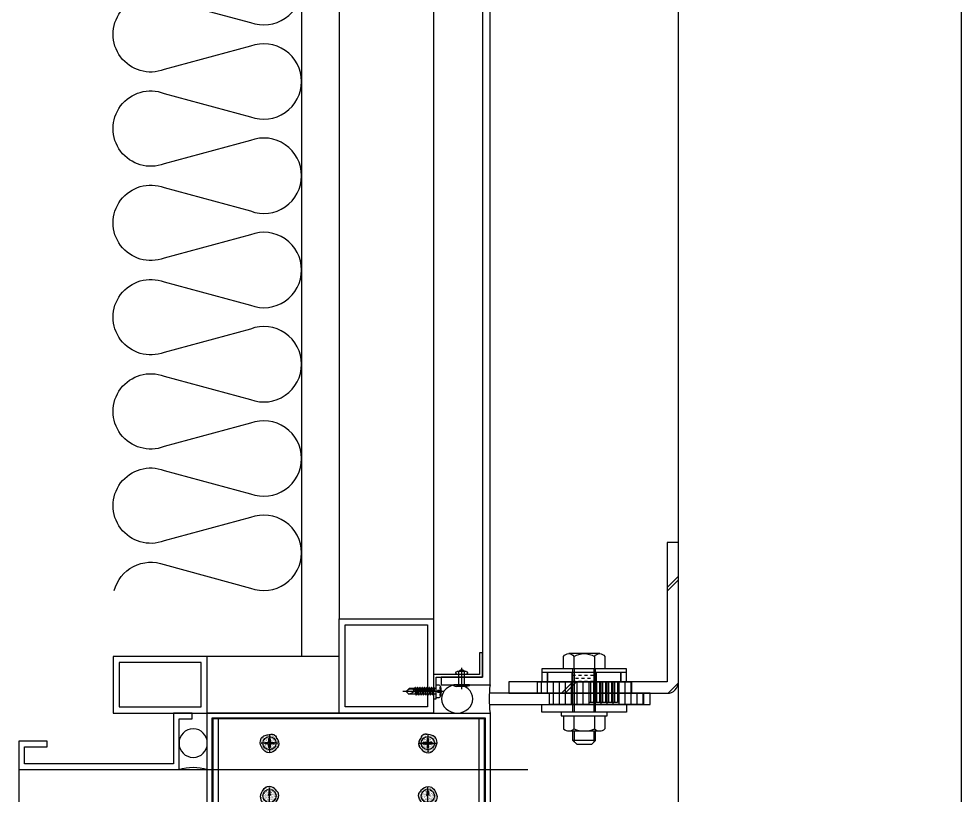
# Model space of a CAD drawing. Header units: millimetres. Extents: x 19868 to 801382, y -4805 to 85279.
# Drawn here: x 579988 to 580488, y 42850 to 43262 of the extents above; entities that cross this region are included whole.
import ezdxf

# ---------------------------------------------------------------- set-up
doc = ezdxf.new("R2010")
doc.units = ezdxf.units.MM
doc.header["$LTSCALE"] = 250
for name, pattern in [('CENTER', [50.8, 31.75, -6.35, 6.35, -6.35]), ('HID', [2.8, 1.8, -1]), ('HIDDEN', [9.525, 6.35, -3.175]), ('HIDDEN2', [4.7625, 3.175, -1.5875])]:
    doc.linetypes.add(name, pattern=pattern)
for name, color, linetype in [('0-Sheet', 7, 'Continuous'), ('4', 4, 'Continuous'), ('A-ELE-4', 4, 'Continuous'), ('A-ELE-8', 8, 'Continuous'), ('A-ETC-8', 8, 'Continuous'), ('A-FIN', 6, 'Continuous'), ('alucobond', 7, 'Continuous'), ('EXTRUSION', 7, 'Continuous'), ('fastener', 1, 'Continuous'), ('INSUL', 8, 'Continuous'), ('ISL', 251, 'Continuous'), ('mold', 4, 'Continuous'), ('RIVET', 6, 'Continuous'), ('S-TEEL', 4, 'Continuous'), ('SCREW', 1, 'Continuous'), ('SEALANT', 252, 'Continuous')]:
    doc.layers.add(name, color=color, linetype=linetype)

# ---------------------------------------------------------------- blocks, each defined once
blk = doc.blocks.new('그릴_0.58')
at = {"layer": 'INSUL'}
h = blk.add_hatch(dxfattribs=at)
h.set_pattern_fill('AR-SAND', color=256, scale=0.02, angle=360)
h.set_pattern_definition([(217.5, (86027.289, 1663.7404), (0.032000626, -0.978826475), [0, -0.77216, 0, -0.8636, 0, -0.8255]), (187.5, (86027.289, 1663.7404), (-0.899046566, -1.433650201), [0, -0.41656, 0, -0.69596, 0, -0.2667]), (147.5, (86027.9139, 1663.7404), (-1.5819847405, -0.002874369), [0, -0.254, 0, -0.9144, 0, -1.1938]), (137.5, (86027.9139, 1663.7404), (-1.527112905, -0.445858647), [0, -0.127, 0, -0.59944, 0, -0.6858])])
edge = h.paths.add_edge_path()
edge.add_spline(control_points=[(-118.18, 568.41), (-118.98, 568.23), (-120.69, 567.84), (-122.51, 564.76), (-121.12, 561.25), (-118.22, 558.37), (-114.91, 559.2), (-113.37, 561.12), (-111.28, 563.05), (-112.88, 566.22), (-114.75, 569.27), (-116.91, 568.73), (-118.18, 568.41)], knot_values=[0, 0, 0, 0, 2.395518, 5.094248, 9.480582, 12.644651, 16.609604, 17.634177, 20.133363, 24.245726, 26.635337, 30.092794, 30.092794, 30.092794, 30.092794], degree=3, periodic=0)
h = blk.add_hatch(dxfattribs=at)
h.set_pattern_fill('AR-SAND', color=256, scale=0.02, angle=180)
h.set_pattern_definition([(217.5, (86027.289, 1663.7404), (0.032000626, -0.978826475), [0, -0.77216, 0, -0.8636, 0, -0.8255]), (187.5, (86027.289, 1663.7404), (-0.899046566, -1.433650201), [0, -0.41656, 0, -0.69596, 0, -0.2667]), (147.5, (86027.9139, 1663.7404), (-1.5819847405, -0.002874369), [0, -0.254, 0, -0.9144, 0, -1.1938]), (137.5, (86027.9139, 1663.7404), (-1.527112905, -0.445858647), [0, -0.127, 0, -0.59944, 0, -0.6858])])
edge = h.paths.add_edge_path()
edge.add_spline(control_points=[(-31.82, 568.41), (-31.02, 568.23), (-29.31, 567.84), (-27.49, 564.76), (-28.88, 561.25), (-31.78, 558.37), (-35.09, 559.2), (-36.63, 561.12), (-38.72, 563.05), (-37.12, 566.22), (-35.25, 569.27), (-33.09, 568.73), (-31.82, 568.41)], knot_values=[0, 0, 0, 0, 2.395518, 5.094248, 9.480582, 12.644651, 16.609604, 17.634177, 20.133363, 24.245726, 26.635337, 30.092794, 30.092794, 30.092794, 30.092794], degree=3, periodic=0)
h = blk.add_hatch(dxfattribs=at)
h.set_pattern_fill('AR-SAND', color=256, scale=0.02)
h.set_pattern_definition([(217.5, (86027.289, 1667.7404), (0.032000626, -0.978826475), [0, -0.77216, 0, -0.8636, 0, -0.8255]), (187.5, (86027.289, 1667.7404), (-0.899046566, -1.433650201), [0, -0.41656, 0, -0.69596, 0, -0.2667]), (147.5, (86027.9139, 1667.7404), (-1.5819847405, -0.002874369), [0, -0.254, 0, -0.9144, 0, -1.1938]), (137.5, (86027.9139, 1667.7404), (-1.527112905, -0.445858647), [0, -0.127, 0, -0.59944, 0, -0.6858])])
edge = h.paths.add_edge_path()
edge.add_spline(control_points=[(-118.18, 531.55), (-118.98, 531.73), (-120.69, 532.12), (-122.51, 535.2), (-121.12, 538.71), (-118.22, 541.59), (-114.91, 540.76), (-113.37, 538.84), (-111.28, 536.91), (-112.88, 533.74), (-114.75, 530.69), (-116.91, 531.23), (-118.18, 531.55)], knot_values=[0, 0, 0, 0, 2.395518, 5.094248, 9.480582, 12.644651, 16.609604, 17.634177, 20.133363, 24.245726, 26.635337, 30.092794, 30.092794, 30.092794, 30.092794], degree=3, periodic=0)
h = blk.add_hatch(dxfattribs=at)
h.set_pattern_fill('AR-SAND', color=256, scale=0.02, angle=180)
h.set_pattern_definition([(217.5, (86027.289, 1667.7404), (0.032000626, -0.978826475), [0, -0.77216, 0, -0.8636, 0, -0.8255]), (187.5, (86027.289, 1667.7404), (-0.899046566, -1.433650201), [0, -0.41656, 0, -0.69596, 0, -0.2667]), (147.5, (86027.9139, 1667.7404), (-1.5819847405, -0.002874369), [0, -0.254, 0, -0.9144, 0, -1.1938]), (137.5, (86027.9139, 1667.7404), (-1.527112905, -0.445858647), [0, -0.127, 0, -0.59944, 0, -0.6858])])
edge = h.paths.add_edge_path()
edge.add_spline(control_points=[(-31.82, 531.55), (-31.02, 531.73), (-29.31, 532.12), (-27.49, 535.2), (-28.88, 538.71), (-31.78, 541.59), (-35.09, 540.76), (-36.63, 538.84), (-38.72, 536.91), (-37.12, 533.74), (-35.25, 530.69), (-33.09, 531.23), (-31.82, 531.55)], knot_values=[0, 0, 0, 0, 2.395518, 5.094248, 9.480582, 12.644651, 16.609604, 17.634177, 20.133363, 24.245726, 26.635337, 30.092794, 30.092794, 30.092794, 30.092794], degree=3, periodic=0)
for p, q in [((-117, 568.48, 0), (-117, 559.48, 0)), ((-33, 568.48, 0), (-33, 559.48, 0)), ((-112.5, 563.98, 0), (-121.5, 563.98, 0)), ((-37.5, 563.98, 0), (-28.5, 563.98, 0)), ((-170, 549.98, 0), (20, 549.98, 0)), ((-117, 531.48, 0), (-117, 540.48, 0)), ((-33, 531.48, 0), (-33, 540.48, 0))]:
    blk.add_line(p, q, dxfattribs=at)
at = {"layer": 'INSUL', "elevation": 0}
for points in [[(0, 579.98), (0, 519.98), (-150, 519.98), (-150, 579.98)], [(-2.5, 577.48), (-2.5, 522.48), (-147.5, 522.48), (-147.5, 577.48)], [(-3, 576.98), (-147, 576.98), (-147, 522.98), (-3, 522.98)], [(-144, 576.98), (-147, 576.98), (-147, 522.98), (-144, 522.98)], [(-3, 576.98), (-6, 576.98), (-6, 522.98), (-3, 522.98)]]:
    blk.add_lwpolyline(points, close=True, dxfattribs=at)
at = {"layer": 'INSUL'}
for points in [[(-117.33, 566.2), (-117.28, 566.34), (-117.2, 566.45), (-117.1, 566.51), (-117, 566.53), (-116.9, 566.51), (-116.8, 566.45), (-116.72, 566.34), (-116.67, 566.2), (-116.64, 566.01), (-116.63, 565.8), (-116.64, 565.56), (-116.64, 565.32), (-116.63, 565.09), (-116.61, 564.87), (-116.55, 564.68), (-116.45, 564.53), (-116.3, 564.43), (-116.11, 564.37), (-115.89, 564.35), (-115.66, 564.34), (-115.42, 564.34), (-115.18, 564.35), (-114.97, 564.34), (-114.78, 564.31), (-114.64, 564.26), (-114.53, 564.18), (-114.47, 564.08), (-114.45, 563.98), (-114.47, 563.88), (-114.53, 563.78), (-114.64, 563.7), (-114.78, 563.65), (-114.97, 563.62), (-115.18, 563.61), (-115.42, 563.62), (-115.66, 563.62), (-115.89, 563.61), (-116.11, 563.58), (-116.3, 563.53), (-116.45, 563.43), (-116.55, 563.28), (-116.61, 563.09), (-116.63, 562.87), (-116.64, 562.64), (-116.64, 562.4), (-116.63, 562.16), (-116.64, 561.95), (-116.67, 561.76), (-116.72, 561.62), (-116.8, 561.51), (-116.9, 561.45), (-117, 561.43), (-117.1, 561.45), (-117.2, 561.51), (-117.28, 561.62), (-117.33, 561.76), (-117.36, 561.95), (-117.37, 562.16), (-117.36, 562.4), (-117.36, 562.64), (-117.37, 562.87), (-117.39, 563.09), (-117.45, 563.28), (-117.55, 563.43), (-117.7, 563.53), (-117.89, 563.58), (-118.11, 563.61), (-118.34, 563.62), (-118.58, 563.62), (-118.82, 563.61), (-119.03, 563.62), (-119.22, 563.65), (-119.36, 563.7), (-119.47, 563.78), (-119.53, 563.88), (-119.55, 563.98), (-119.53, 564.08), (-119.47, 564.18), (-119.36, 564.26), (-119.22, 564.31), (-119.03, 564.34), (-118.82, 564.35), (-118.58, 564.34), (-118.34, 564.34), (-118.11, 564.35), (-117.89, 564.37), (-117.7, 564.43), (-117.55, 564.53), (-117.45, 564.68), (-117.39, 564.87), (-117.37, 565.09), (-117.36, 565.32), (-117.36, 565.56), (-117.37, 565.8), (-117.36, 566.01)], [(-32.67, 566.2), (-32.72, 566.34), (-32.8, 566.45), (-32.9, 566.51), (-33, 566.53), (-33.1, 566.51), (-33.2, 566.45), (-33.28, 566.34), (-33.33, 566.2), (-33.36, 566.01), (-33.37, 565.8), (-33.36, 565.56), (-33.36, 565.32), (-33.37, 565.09), (-33.39, 564.87), (-33.45, 564.68), (-33.55, 564.53), (-33.7, 564.43), (-33.89, 564.37), (-34.11, 564.35), (-34.34, 564.34), (-34.58, 564.34), (-34.82, 564.35), (-35.03, 564.34), (-35.22, 564.31), (-35.36, 564.26), (-35.47, 564.18), (-35.53, 564.08), (-35.55, 563.98), (-35.53, 563.88), (-35.47, 563.78), (-35.36, 563.7), (-35.22, 563.65), (-35.03, 563.62), (-34.82, 563.61), (-34.58, 563.62), (-34.34, 563.62), (-34.11, 563.61), (-33.89, 563.58), (-33.7, 563.53), (-33.55, 563.43), (-33.45, 563.28), (-33.39, 563.09), (-33.37, 562.87), (-33.36, 562.64), (-33.36, 562.4), (-33.37, 562.16), (-33.36, 561.95), (-33.33, 561.76), (-33.28, 561.62), (-33.2, 561.51), (-33.1, 561.45), (-33, 561.43), (-32.9, 561.45), (-32.8, 561.51), (-32.72, 561.62), (-32.67, 561.76), (-32.64, 561.95), (-32.63, 562.16), (-32.64, 562.4), (-32.64, 562.64), (-32.63, 562.87), (-32.61, 563.09), (-32.55, 563.28), (-32.45, 563.43), (-32.3, 563.53), (-32.11, 563.58), (-31.89, 563.61), (-31.66, 563.62), (-31.42, 563.62), (-31.18, 563.61), (-30.97, 563.62), (-30.78, 563.65), (-30.64, 563.7), (-30.53, 563.78), (-30.47, 563.88), (-30.45, 563.98), (-30.47, 564.08), (-30.53, 564.18), (-30.64, 564.26), (-30.78, 564.31), (-30.97, 564.34), (-31.18, 564.35), (-31.42, 564.34), (-31.66, 564.34), (-31.89, 564.35), (-32.11, 564.37), (-32.3, 564.43), (-32.45, 564.53), (-32.55, 564.68), (-32.61, 564.87), (-32.63, 565.09), (-32.64, 565.32), (-32.64, 565.56), (-32.63, 565.8), (-32.64, 566.01)]]:
    blk.add_lwpolyline(points, close=True, dxfattribs=at)
for points in [[(-116.11, 536.37), (-116.3, 536.43), (-116.45, 536.53), (-116.55, 536.68), (-116.61, 536.87), (-116.63, 537.09), (-116.64, 537.32), (-116.64, 537.56), (-116.63, 537.8), (-116.64, 538.01), (-116.67, 538.2), (-116.72, 538.34), (-116.8, 538.45), (-116.9, 538.51), (-117, 538.53), (-117.1, 538.51), (-117.2, 538.45), (-117.28, 538.34), (-117.33, 538.2), (-117.36, 538.01), (-117.37, 537.8), (-117.36, 537.56), (-117.36, 537.32), (-117.37, 537.09), (-117.39, 536.87), (-117.45, 536.68), (-117.55, 536.53), (-117.7, 536.43), (-117.89, 536.37)], [(-33.89, 536.37), (-33.7, 536.43), (-33.55, 536.53), (-33.45, 536.68), (-33.39, 536.87), (-33.37, 537.09), (-33.36, 537.32), (-33.36, 537.56), (-33.37, 537.8), (-33.36, 538.01), (-33.33, 538.2), (-33.28, 538.34), (-33.2, 538.45), (-33.1, 538.51), (-33, 538.53), (-32.9, 538.51), (-32.8, 538.45), (-32.72, 538.34), (-32.67, 538.2), (-32.64, 538.01), (-32.63, 537.8), (-32.64, 537.56), (-32.64, 537.32), (-32.63, 537.09), (-32.61, 536.87), (-32.55, 536.68), (-32.45, 536.53), (-32.3, 536.43), (-32.11, 536.37)]]:
    blk.add_lwpolyline(points, dxfattribs=at)
for centre in [(-117, 563.98, 0), (-33, 563.98, 0), (-117, 535.98, 0), (-33, 535.98, 0)]:
    blk.add_circle(centre, 3.5, dxfattribs=at)
for points in [[(-118.18, 568.41, 0), (-120.43, 567.59, 0), (-121.85, 565.29, 0), (-120.65, 561.07, 0), (-118.2, 559.07, 0), (-114.35, 559.99, 0), (-113.65, 560.74, 0), (-112.15, 562.73, 0), (-113.21, 566.71, 0), (-114.73, 568.56, 0), (-118.18, 568.41, 0)], [(-31.82, 568.41, 0), (-29.57, 567.59, 0), (-28.15, 565.29, 0), (-29.35, 561.07, 0), (-31.8, 559.07, 0), (-35.65, 559.99, 0), (-36.35, 560.74, 0), (-37.85, 562.73, 0), (-36.79, 566.71, 0), (-35.27, 568.56, 0), (-31.82, 568.41, 0)], [(-118.18, 531.55, 0), (-120.43, 532.37, 0), (-121.85, 534.67, 0), (-120.65, 538.89, 0), (-118.2, 540.89, 0), (-114.35, 539.97, 0), (-113.65, 539.22, 0), (-112.15, 537.22, 0), (-113.21, 533.25, 0), (-114.73, 531.4, 0), (-118.18, 531.55, 0)], [(-31.82, 531.55, 0), (-29.57, 532.37, 0), (-28.15, 534.67, 0), (-29.35, 538.89, 0), (-31.8, 540.89, 0), (-35.65, 539.97, 0), (-36.35, 539.22, 0), (-37.85, 537.22, 0), (-36.79, 533.25, 0), (-35.27, 531.4, 0), (-31.82, 531.55, 0)]]:
    blk.add_spline(points, degree=3, dxfattribs=at)
blk = doc.blocks.new('A$Cae507117')
at = {"layer": 'A-ETC-8'}
for points in [[(-50, 0), (-50, -50), (0, -50), (0, 0)], [(-46.8, -3.2), (-46.8, -46.8), (-3.2, -46.8), (-3.2, -3.2)]]:
    blk.add_lwpolyline(points, close=True, dxfattribs=at)
blk = doc.blocks.new('revit')
at = {"layer": 'RIVET'}
for p, q in [((-4.2, 0.5), (-4.2, 0)), ((4.2, 0), (-4.2, 0)), ((2.7, 1), (-2.7, 1)), ((-1.5, 1), (-1.5, -7)), ((1.5, 1), (1.5, -7)), ((4.2, 0.5), (4.2, 0)), ((2.37, -5.5), (-2.37, -5.5)), ((2.37, -7), (-2.37, -7))]:
    blk.add_line(p, q, dxfattribs=at)
at = {"layer": 'RIVET', "color": 1, "linetype": 'CENTER'}
blk.add_line((0, 2.29), (0, -9.05), dxfattribs=at)
at = {"layer": 'RIVET'}
for points in [[(-4.2, 0.5), (-2.7, 1)], [(4.2, 0.5), (2.7, 1)]]:
    blk.add_lwpolyline(points, dxfattribs=at)
blk.add_lwpolyline([(-1.5, -7, 0.666667), (1.5, -7, 1.5)], format="xyb", dxfattribs=at)
for centre, start, end in [((-2.37, -6.25), 90, 270), ((2.37, -6.25), 270, 90)]:
    blk.add_arc(centre, 0.75, start, end, dxfattribs=at)
blk = doc.blocks.new('PH-4-16')
at = {"layer": 'SCREW'}
for p, q in [((-1.51, 0), (-1.51, -0.97)), ((1.51, 0), (1.51, -1.59)), ((0.05, -0.87), (-2.01, -1.2)), ((2, -1.79), (-2.01, -2.45)), ((2, -3.03), (-2.01, -3.69)), ((2, -4.27), (-2.01, -4.93)), ((-2, -1.27), (-1.51, -1.47)), ((-2, -2.51), (-1.51, -2.71)), ((-2, -3.75), (-1.51, -3.95)), ((-2, -4.99), (-1.51, -5.2)), ((-1.99, -1.17), (-1.51, -0.97)), ((-1.99, -2.41), (-1.51, -2.21)), ((-1.99, -3.65), (-1.51, -3.45)), ((-1.99, -4.89), (-1.51, -4.69)), ((0.07, -0.97), (-1.95, -1.3)), ((1.99, -1.89), (-1.95, -2.54)), ((1.99, -3.13), (-1.95, -3.78)), ((1.99, -4.37), (-1.95, -5.02)), ((0.05, -0.87), (-1.51, -0.97)), ((0.07, -0.97), (-1.51, -1.47)), ((-1.51, -1.47), (-1.51, -2.21)), ((1.51, -1.59), (-1.51, -2.21)), ((1.51, -2.09), (-1.51, -2.71)), ((-1.51, -2.71), (-1.51, -3.45)), ((1.51, -2.83), (-1.51, -3.45)), ((1.51, -3.33), (-1.51, -3.95)), ((1.51, -4.07), (-1.51, -4.69)), ((1.51, -4.57), (-1.51, -5.2)), ((1.51, -1.59), (2, -1.79)), ((1.99, -1.89), (1.51, -2.09)), ((1.51, -2.09), (1.51, -2.83)), ((2, -3.03), (1.51, -2.83)), ((1.99, -3.13), (1.51, -3.33)), ((1.51, -3.33), (1.51, -4.07)), ((2, -4.27), (1.51, -4.07)), ((1.99, -4.37), (1.51, -4.57)), ((1.51, -4.57), (1.51, -5.31)), ((2, -5.51), (-2.01, -6.17)), ((2, -6.75), (-2.01, -7.41)), ((2, -7.99), (-2.01, -8.65)), ((2, -9.23), (-2.01, -9.89)), ((-2, -6.24), (-1.51, -6.44)), ((-2, -7.48), (-1.51, -7.68)), ((-2, -8.72), (-1.51, -8.92)), ((-2, -9.96), (-1.51, -10.16)), ((-1.99, -6.13), (-1.51, -5.93)), ((-1.99, -7.37), (-1.51, -7.17)), ((-1.99, -8.61), (-1.51, -8.41)), ((-1.99, -9.85), (-1.51, -9.66)), ((1.99, -5.61), (-1.95, -6.26)), ((1.99, -6.86), (-1.95, -7.5)), ((1.99, -8.1), (-1.95, -8.75)), ((1.99, -9.34), (-1.95, -9.99)), ((-1.51, -5.2), (-1.51, -5.93)), ((1.51, -5.31), (-1.51, -5.93)), ((1.51, -5.81), (-1.51, -6.44)), ((-1.51, -6.44), (-1.51, -7.17)), ((1.51, -6.55), (-1.51, -7.17)), ((1.51, -7.05), (-1.51, -7.68)), ((-1.51, -7.68), (-1.51, -8.41)), ((1.51, -7.79), (-1.51, -8.41)), ((1.51, -8.29), (-1.51, -8.92)), ((-1.51, -8.92), (-1.51, -9.66)), ((1.51, -9.03), (-1.51, -9.66)), ((1.51, -9.53), (-1.51, -10.16)), ((2, -5.51), (1.51, -5.31)), ((1.99, -5.61), (1.51, -5.81)), ((1.51, -5.81), (1.51, -6.55)), ((2, -6.75), (1.51, -6.55)), ((1.99, -6.86), (1.51, -7.05)), ((1.51, -7.05), (1.51, -7.79)), ((2, -7.99), (1.51, -7.79)), ((1.99, -8.1), (1.51, -8.29)), ((1.51, -8.29), (1.51, -9.03)), ((2, -9.23), (1.51, -9.03)), ((1.99, -9.34), (1.51, -9.53)), ((1.51, -9.53), (1.51, -10.27)), ((2, -10.47), (-2.01, -11.13)), ((-2, -11.2), (-1.51, -11.4)), ((-1.99, -11.09), (-1.51, -10.9)), ((1.99, -10.58), (-1.95, -11.23)), ((-1.51, -10.16), (-1.51, -10.9)), ((1.51, -10.27), (-1.51, -10.9)), ((1.51, -10.77), (-1.51, -11.4)), ((-1.51, -11.4), (-1.51, -14.46)), ((-1.51, -14.46), (-1.14, -14.46)), ((0, -16), (-1.51, -14.46)), ((-1.14, -12.61), (-1.14, -14.46)), ((-1.14, -14.46), (0, -16)), ((0, -16), (1.51, -14.49)), ((1.51, -14.49), (0.4, -12.23)), ((2, -10.47), (1.51, -10.27)), ((1.99, -10.58), (1.51, -10.77)), ((1.51, -10.77), (1.51, -14.49))]:
    blk.add_line(p, q, dxfattribs=at)
at = {"layer": 'SCREW', "color": 1, "linetype": 'CENTER'}
blk.add_line((0, 3.95), (0, -17.67), dxfattribs=at)
at = {"layer": 'SCREW', "linetype": 'HIDDEN2'}
blk.add_line((-1.51, -3.95), (-1.51, -4.69), dxfattribs=at)
at = {"layer": 'SCREW'}
blk.add_lwpolyline([(3.48, 0.99), (3.48, 0), (-3.48, 0), (-3.48, 0.99, -0.336479), (-2.53, 2.23, -0.138717), (2.53, 2.23, -0.336479)], format="xyb", close=True, dxfattribs=at)
blk.add_lwpolyline([(-2.53, 2.23), (-2.31, 2.03), (-2.06, 1.94), (-1.79, 1.92), (-1.52, 1.95), (-1.25, 2.02), (-1.01, 2.09), (-0.81, 2.13), (-0.65, 2.14), (-0.55, 2.08), (-0.5, 1.96), (-0.49, 1.8), (-0.49, 1.61), (-0.51, 1.41), (-0.52, 1.2), (-0.51, 1.01), (-0.47, 0.84), (-0.39, 0.71), (-0.28, 0.61), (-0.14, 0.55), (0, 0.53), (0.14, 0.55), (0.28, 0.61), (0.39, 0.71), (0.47, 0.84), (0.51, 1.01), (0.52, 1.2), (0.51, 1.41), (0.49, 1.61), (0.49, 1.8), (0.5, 1.96), (0.55, 2.08), (0.65, 2.14), (0.81, 2.13), (1.01, 2.09), (1.25, 2.02), (1.52, 1.95), (1.79, 1.92), (2.06, 1.94), (2.31, 2.03), (2.53, 2.23)], dxfattribs=at)
for centre, radius, start, end in [((-1.92, -1.23), 0.0931, 139.8661, 209.9246), ((-1.92, -2.47), 0.0931, 139.8661, 209.9246), ((-1.92, -3.71), 0.0931, 139.8661, 209.9246), ((-1.92, -4.95), 0.0931, 139.8661, 209.9246), ((0.03, -0.92), 0.0605, 310.7271, 69.3149), ((1.92, -1.83), 0.0931, 319.8661, 29.9246), ((1.92, -3.07), 0.0931, 319.8661, 29.9246), ((1.92, -4.31), 0.0931, 319.8661, 29.9246), ((-1.92, -6.19), 0.0931, 139.8661, 209.9246), ((-1.92, -7.43), 0.0931, 139.8661, 209.9246), ((-1.92, -8.67), 0.0931, 139.8661, 209.9246), ((-1.92, -9.91), 0.0931, 139.8661, 209.9246), ((1.92, -5.55), 0.0931, 319.8661, 29.9246), ((1.92, -6.8), 0.0931, 319.8661, 29.9246), ((1.92, -8.04), 0.0931, 319.8661, 29.9246), ((1.92, -9.28), 0.0931, 319.8661, 29.9246), ((-1.92, -11.15), 0.0931, 139.8661, 209.9246), ((-0.33, -12.61), 0.815, 27.365, 180), ((1.92, -10.52), 0.0931, 319.8661, 29.9246)]:
    blk.add_arc(centre, radius, start, end, dxfattribs=at)
blk = doc.blocks.new('A$Ce763e383')
at = {"layer": '4', "transparency": 33554687}
h = blk.add_hatch(dxfattribs=at)
h.set_pattern_fill('JIS_LC_20A', color=8, scale=2, angle=180)
h.set_pattern_definition([(225, (-13377.057, -395.39), (28.28427, -28.28427), []), (225, (-13379.057, -395.39), (28.28427, -28.28427), [])])
edge = h.paths.add_edge_path()
edge.add_line((145, -33.5), (145, 40.5))
edge.add_line((145, 40.5), (139, 40.5))
edge.add_line((139, 40.5), (139, -33.5))
edge.add_line((139, -33.5), (55, -33.5))
edge.add_line((55, -33.5), (55, -39.5))
edge.add_line((55, -39.5), (139, -39.5))
edge.add_arc((139, -33.5), 6, 270, 360)
at = {"layer": '4', "linetype": 'HIDDEN', "ltscale": 0.005}
h = blk.add_hatch(dxfattribs=at)
h.set_pattern_fill('DASH', color=1, scale=0.5)
h.set_pattern_definition([(360, (-18184.874, -864.5629), (1.5875, 1.5875), [1.5875, -1.5875])])
h.paths.add_polyline_path([(101.5, -33.5), (101.5, -28.5), (88.5, -28.5), (88.5, -33.5)])
at = {"layer": '4', "linetype": 'HID', "lineweight": 25, "transparency": 33554687}
h = blk.add_hatch(dxfattribs=at)
h.set_pattern_fill('LINE', color=8, angle=270)
h.set_pattern_definition([(270, (-13376.9617, -395.3896), (3.175, -6e-16), [])])
h.paths.add_polyline_path([(70.15, -33.5), (120.1, -33.5), (120.1, -39.5), (70.15, -39.5)])
h = blk.add_hatch(dxfattribs=at)
h.set_pattern_fill('LINE', color=1, scale=0.5, angle=270)
h.set_pattern_definition([(270, (-13377.6531, -421.5774), (1.5875, -7e-16), [])])
h.paths.add_polyline_path([(97.59, -33.5), (112.59, -33.5), (112.59, -44.5), (97.59, -44.5)])
h = blk.add_hatch(dxfattribs=at)
h.set_pattern_fill('LINE', color=8, angle=90)
h.set_pattern_definition([(270, (-13376.9617, -375.483), (3.175, -6e-16), [])])
h.paths.add_polyline_path([(126.53, -45.5), (76.57, -45.5), (76.57, -39.5), (126.53, -39.5)])
at = {"layer": '4', "elevation": 0}
blk.add_lwpolyline([(145, -33.5), (145, 40.5), (139, 40.5), (139, -33.5), (55, -33.5), (55, -39.5), (139, -39.5, 0.414214)], format="xyb", close=True, dxfattribs=at)
for points in [[(117.5, -28.5), (117.5, -26.5), (72.5, -26.5), (72.5, -28.5), (72.5, -33.5), (117.5, -33.5), (117.5, -28.5), (114.5, -28.5), (114.5, -33.5), (114.5, -28.5), (75.5, -28.5), (75.5, -33.5), (75.5, -28.5), (72.5, -28.5)], [(44.63, -45.5), (130, -45.5), (130, -39.5), (44.63, -39.5)]]:
    blk.add_lwpolyline(points, dxfattribs=at)
at = {"layer": '4', "color": 1, "linetype": 'HIDDEN', "ltscale": 0.005, "elevation": 0}
blk.add_lwpolyline([(88.5, -28.5), (88.5, -33.5), (101.5, -33.5), (101.5, -28.5)], close=True, dxfattribs=at)
at = {"layer": '4', "color": 8, "linetype": 'HID', "lineweight": 25}
for points in [[(70.15, -33.5), (120.1, -33.5), (120.1, -39.5), (70.15, -39.5)], [(126.53, -45.5), (76.57, -45.5), (76.57, -39.5), (126.53, -39.5)]]:
    blk.add_lwpolyline(points, close=True, dxfattribs=at)
at = {"layer": '4', "color": 1, "linetype": 'HID', "lineweight": 25, "elevation": 0}
blk.add_lwpolyline([(97.59, -33.5), (112.59, -33.5), (112.59, -44.5), (97.59, -44.5)], close=True, dxfattribs=at)
at = {"layer": 'fastener'}
for p, q in [((103.21, -18.5, 0), (86.79, -18.5, 0)), ((89.52, -20, 0), (89.52, -26.5, 0)), ((100.47, -20, 0), (100.47, -26.5, 0)), ((89, -49.5, 0), (89, -26.5, 0)), ((89.75, -49.5, 0), (89.75, -26.5, 0)), ((100.25, -49.5, 0), (100.25, -26.5, 0)), ((101, -49.5, 0), (101, -26.5, 0)), ((84.05, -51.5, 0), (84.05, -58.37, 0)), ((89.52, -51.5, 0), (89.52, -58.37, 0)), ((100.48, -51.5, 0), (100.48, -58.37, 0)), ((105.95, -51.5, 0), (105.95, -58.37, 0)), ((86.78, -59.5, 0), (103.22, -59.5, 0)), ((89, -64.5, 0), (89, -59.5, 0)), ((89.75, -65.25, 0), (89.75, -59.5, 0)), ((100.25, -65.25, 0), (100.25, -59.5, 0)), ((101, -64.5, 0), (101, -59.5, 0)), ((101, -64.5, 0), (89, -64.5, 0)), ((89, -64.5, 0), (91, -66.5, 0)), ((101, -64.5, 0), (99, -66.5, 0)), ((91, -66.5, 0), (99, -66.5, 0))]:
    blk.add_line(p, q, dxfattribs=at)
at = {"layer": 'fastener', "elevation": 0}
blk.add_lwpolyline([(84.05, -26.5), (84.05, -20, -0.547945), (89.52, -20, -0.273973), (100.47, -20, -0.547945), (105.95, -20), (105.95, -26.5)], format="xyb", close=True, dxfattribs=at)
blk.add_lwpolyline([(82.75, -49.5), (82.75, -51.5), (107.25, -51.5), (107.25, -49.5)], close=True, dxfattribs=at)
at = {"layer": 'fastener'}
for centre, radius, start, end in [((86.78, -55.62, 0), 3.88, 225.2164, 314.7836), ((95, -45.58, 0), 13.92, 246.8008, 293.1992), ((103.22, -55.62, 0), 3.88, 225.2164, 314.7836)]:
    blk.add_arc(centre, radius, start, end, dxfattribs=at)
at = {"layer": 'mold', "color": 4, "elevation": 0}
blk.add_lwpolyline([(39.5, -29.5), (15, -29.5), (15, -42.5), (16.5, -42.5), (16.5, -31), (41, -31), (41, -18), (39.5, -18), (39.5, -29.5)], dxfattribs=at)
at = {"layer": 'S-TEEL', "elevation": 0}
blk.add_lwpolyline([(117.5, -49.5), (72.5, -49.5), (72.5, -45.5), (117.5, -45.5)], close=True, dxfattribs=at)
at = {"layer": 'SEALANT', "elevation": 0}
blk.add_lwpolyline([(45, -35, 0.059304), (45, -50)], format="xyb", dxfattribs=at)
at = {"layer": 'SEALANT', "extrusion": (0, 0, -1)}
blk.add_ellipse((27.62, -42.5, 0), major_axis=(-8.29, 0), ratio=0.90449, dxfattribs=at)
at = {"layer": 'alucobond', "xscale": -1, "rotation": 180}
blk.add_blockref('revit', (30, -35, 0), dxfattribs=at)
at = {"layer": 'EXTRUSION', "rotation": 270}
blk.add_blockref('PH-4-16', (16.5, -38.5, 0), dxfattribs=at)
blk = doc.blocks.new('A$C9f9ec502')
at = {"layer": 'A-ETC-8'}
for points in [[(43.01, -20), (43.01, -50), (93.01, -50), (93.01, -20)], [(46.21, -23.2), (46.21, -46.8), (89.81, -46.8), (89.81, -23.2)]]:
    blk.add_lwpolyline(points, close=True, dxfattribs=at)
blk = doc.blocks.new('A$C632c858f')
at = {"layer": 'A-ETC-8'}
blk.add_arc((-2.84, 0), 24.04, 341.8248, 18.1752, dxfattribs=at)
blk.add_ellipse((34.03, 0), major_axis=(7.59, 0), ratio=0.987937, dxfattribs=at)

msp = doc.modelspace()

# ---------------------------------------------------------------- linework, layer by layer
at = {"layer": '0-Sheet', "elevation": 0}
msp.add_lwpolyline([(580003.21, 42878.93), (579988.21, 42878.93), (579988.21, 42863.93), (580073.21, 42863.93), (580073.21, 42890.93), (580080.21, 42890.93), (580080.21, 42893.93), (580070.21, 42893.93), (580070.21, 42866.93), (579991.21, 42866.93), (579991.21, 42875.93), (580003.21, 42875.93)], close=True, dxfattribs=at)
at = {"layer": 'A-ELE-4'}
msp.add_lwpolyline([(580338.21, 43668.93), (580488.21, 43668.93), (580488.21, 41208.93), (580338.21, 41208.93)], close=True, dxfattribs=at)
at = {"layer": 'A-ELE-8'}
msp.add_line((579988.21, 42863.93), (579988.21, 42343.93), dxfattribs=at)
at = {"layer": 'A-ETC-8'}
for p, q in [((580158.21, 44378.93), (580158.21, 42943.93)), ((580208.21, 44378.93), (580208.21, 42943.93)), ((580158.21, 42923.93, 0), (580088.21, 42923.93, 0)), ((580158.21, 42893.93), (580088.21, 42893.93))]:
    msp.add_line(p, q, dxfattribs=at)
at = {"layer": 'A-FIN'}
msp.add_lwpolyline([(580212.21, 42912.93), (580212.21, 42908.93), (580238.21, 42908.93), (580238.21, 44403.93), (580212.21, 44403.93), (580212.21, 44399.93), (580234.21, 44399.93), (580234.21, 42912.93), (580212.21, 42912.93)], close=True, dxfattribs=at)
at = {"layer": 'ISL'}
msp.add_line((580138.21, 44398.93), (580138.21, 42923.93), dxfattribs=at)
msp.add_lwpolyline([(580038.84, 42958.93, -0.446849), (580065.31, 42972.63), (580111.11, 42960.23, 0.524856), (580138.21, 42978.93, 0.524856), (580111.11, 42997.63), (580065.31, 42985.23, -1.449198), (580065.31, 43022.63), (580111.11, 43010.23, 0.524856), (580138.21, 43028.93, 0.524856), (580111.11, 43047.63), (580065.31, 43035.23, -1.449198), (580065.31, 43072.63), (580111.11, 43060.23, 0.524856), (580138.21, 43078.93, 0.524856), (580111.11, 43097.63), (580065.31, 43085.23, -1.449198), (580065.31, 43122.63), (580111.11, 43110.23, 0.524856), (580138.21, 43128.93, 0.524856), (580111.11, 43147.63), (580065.31, 43135.23, -1.449198), (580065.31, 43172.63), (580111.11, 43160.23, 0.524856), (580138.21, 43178.93, 0.524856), (580111.11, 43197.63), (580065.31, 43185.23, -1.449198), (580065.31, 43222.63), (580111.11, 43210.23, 0.524856), (580138.21, 43228.93, 0.524856), (580111.11, 43247.63), (580065.31, 43235.23, -1.449198), (580065.31, 43272.63), (580111.11, 43260.23, 0.524856), (580138.21, 43278.93, 0.524856)], format="xyb", dxfattribs=at)

# ---------------------------------------------------------------- block references
at = {"layer": 'A-ETC-8'}
for name, p in [('A$Ce763e383', (580193.21, 42943.93)), ('A$C9f9ec502', (579995.2, 42943.93, 0)), ('그릴_0.58', (580238.21, 42313.95, 0))]:
    msp.add_blockref(name, p, dxfattribs=at)
at = {"layer": 'A-ETC-8', "xscale": -1}
msp.add_blockref('A$Cae507117', (580158.21, 42943.93), dxfattribs=at)
at = {"layer": 'A-ETC-8', "xscale": -1, "rotation": 270}
msp.add_blockref('A$C632c858f', (580080.71, 42843.93, 0), dxfattribs=at)

doc.saveas('drawing.dxf')
